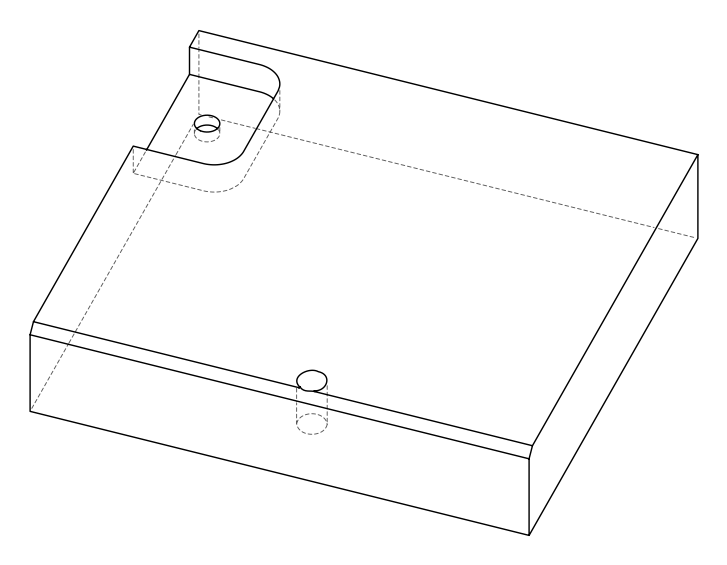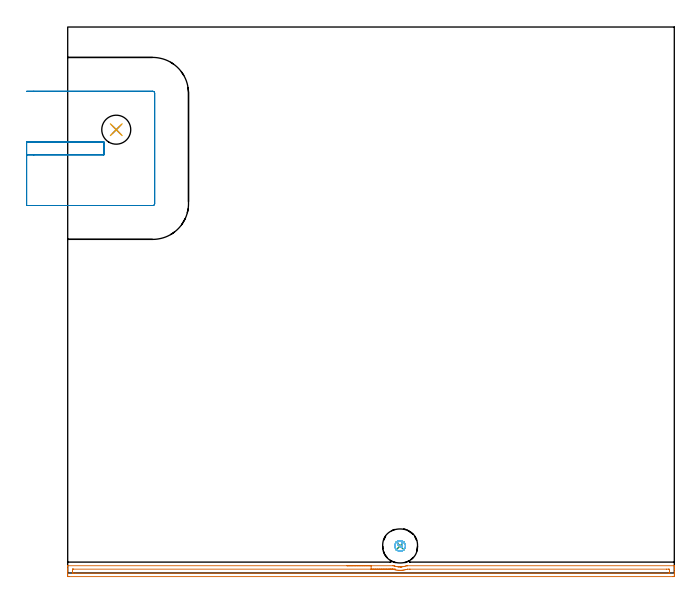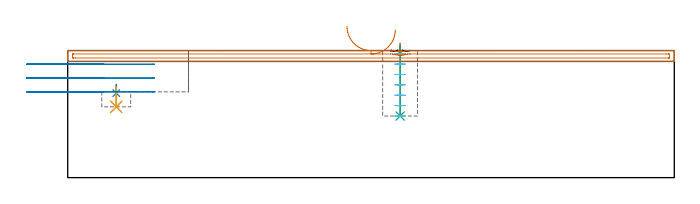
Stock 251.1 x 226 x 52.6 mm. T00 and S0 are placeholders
(PLAN: 8 operations, 6 tool changes, 6.8 min)
(1 SPOT_DRILL | STEP1POCKET | NXT0321_9005460120000 | 0.03 min | 2 mm3)
(2 SPOT_DRILL_1 | STEP1POCKET_1 | NXT0321_9005460120000 | 0.03 min | 1834 mm3)
(3 DRILL_BLIND_HOLE_INTO_CENTER | STEP1POCKET | UGT0301_373 | 0.12 min | 3058 mm3)
(4 DRILL_BLIND_HOLE_INTO_CENTER_1 | STEP1POCKET_1 | NXT0301_049 | 0.04 min | 268 mm3)
(5 DRILL_TO_ENLARGE_BLIND_HOLE | STEP1POCKET_1 | UGT0301_373 | 0.04 min | 529 mm3)
(6 MILL_ROUGH_BLIND_HOLE_CONTOUR | STEP1POCKET | NXT0201_013 | Spiral | 0.61 min | 1354 mm3)
(7 AREA_MILL | FG_CHAMFER_SURFACE | UGT0205_001 | 4.19 min | 2544 mm3)
(8 MILL_SLOT | SLOT_PARTIAL_RECTANGULAR | UGT0201_006 | Follow Part, ap 7, ae 75% | 1.73 min | 60850 mm3)
(TOOL NXT0321_9005460120000 | NC Spot Drill, 142deg, 12mm, Carbide, Uncoated | D12 PA142 FL30 Z2)
(TOOL UGT0301_373 | Twist Drill Flat Bottom 12 mm | D12 PA180 FL101 Z2)
(TOOL NXT0301_049 | Carbide Drill 7.8mm [860.1-0780-039A1-MM 2214] | D7.8 PA140 FL53 Z2)
(TOOL NXT0201_013 | ENDMILL 10mm | D10 FL30 Z4)
(TOOL UGT0205_001 | Chamfer Mill 20 x 3 x 45 deg. | D20 FL50 Z2)
(TOOL UGT0201_006 | End Mill 28 mm | D28 FL25 Z2)
(OP 1 SPOT_DRILL)
G17 G21 G94 G90
T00 M6
G54
G17 G0 G90 X137.6 Y11.2 S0 M3
G43 Z62.6 H0
G94 G81 G98 Z51.98 F250. R55.6
G80
M5
M2
(OP 2 SPOT_DRILL_1)
G17 G21 G94 G90
T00 M6
G54
G17 G0 G90 X20.1 Y183.5 S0 M3
G43 Z62.6 H0
G94 G81 G98 Z34.979 F250. R38.5
G80
M5
M2
(OP 3 DRILL_BLIND_HOLE_INTO_CENTER)
G17 G21 G94 G90
T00 M6
G54
G17 G0 G90 X137.6 Y11.2 S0 M3
G43 Z62.6 H0
G94 G81 G98 Z25.5 F250. R54.6
G80
M5
M2
(OP 4 DRILL_BLIND_HOLE_INTO_CENTER_1)
G17 G21 G94 G90
T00 M6
G54
G17 G0 G90 X20.1 Y183.5 S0 M3
G43 Z62.6 H1
G94 G81 G98 Z29.3 F250. R37.5
G80
M5
M2
(OP 5 DRILL_TO_ENLARGE_BLIND_HOLE)
G17 G21 G94 G90
T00 M6
G54
G17 G0 G90 X20.1 Y183.5 S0 M3
G43 Z62.6 H0
G94 G81 G98 Z29.3 F250. R37.5
G80
M5
M2
(OP 6 MILL_ROUGH_BLIND_HOLE_CONTOUR)
G17 G21 G94 G90
T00 M6
G54
G17 G0 G90 X137.6 Y11.2 S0 M3
G43 Z62.6 H0
Z51.3
G94 G3 X138.1 Y10.7 R0.5 F250.
X138.6 Y11.2 R0.5
X138.208 Y13.008 R4.37
X137.6 Y13.4 R0.668
X135.4 Y11.2 R2.2
X137.6 Y13.4 R-2.2
X136.5 Y12.3 R1.1
X137.6 Y11.2 R1.1
G0 Z47.
G3 X138.1 Y10.7 R0.5
X138.6 Y11.2 R0.5
X138.208 Y13.008 R4.37
X137.6 Y13.4 R0.668
X135.4 Y11.2 R2.2
X137.6 Y13.4 R-2.2
X136.5 Y12.3 R1.1
X137.6 Y11.2 R1.1
G0 Z42.7
G3 X138.1 Y10.7 R0.5
X138.6 Y11.2 R0.5
X138.208 Y13.008 R4.37
X137.6 Y13.4 R0.668
X135.4 Y11.2 R2.2
X137.6 Y13.4 R-2.2
X136.5 Y12.3 R1.1
X137.6 Y11.2 R1.1
G0 Z38.4
G3 X138.1 Y10.7 R0.5
X138.6 Y11.2 R0.5
X138.208 Y13.008 R4.37
X137.6 Y13.4 R0.668
X135.4 Y11.2 R2.2
X137.6 Y13.4 R-2.2
X136.5 Y12.3 R1.1
X137.6 Y11.2 R1.1
G0 Z34.1
G3 X138.1 Y10.7 R0.5
X138.6 Y11.2 R0.5
X138.208 Y13.008 R4.37
X137.6 Y13.4 R0.668
X135.4 Y11.2 R2.2
X137.6 Y13.4 R-2.2
X136.5 Y12.3 R1.1
X137.6 Y11.2 R1.1
G0 Z29.8
G3 X138.1 Y10.7 R0.5
X138.6 Y11.2 R0.5
X138.208 Y13.008 R4.37
X137.6 Y13.4 R0.668
X135.4 Y11.2 R2.2
X137.6 Y13.4 R-2.2
X136.5 Y12.3 R1.1
X137.6 Y11.2 R1.1
G0 Z25.5
G3 X138.1 Y10.7 R0.5
X138.6 Y11.2 R0.5
X138.208 Y13.008 R4.37
X137.6 Y13.4 R0.668
X135.4 Y11.2 R2.2
X137.6 Y13.4 R-2.2
X136.5 Y12.3 R1.1
X137.6 Y11.2 R1.1
G0 Z62.6
M5
M2
(OP 7 AREA_MILL)
G17 G21 G94 G90
T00 M6
G54
G17 G0 G90 X115.608 Y2.998 S1061 M3
G43 Z62.6 H0
Z62.598
G94 G1 X115.646 Z61.726 F250.
X115.76 Z60.861
X115.948 Z60.009
X116.211 Z59.177
X116.544 Z58.371
X116.947 Z57.598
X117.416 Z56.862
X117.947 Z56.17
X118.536 Z55.526
X119.18 Z54.937
X119.872 Z54.406
X120.607 Z53.937
X121.381 Z53.534
X122.187 Y2.997 Z53.2
X123.019 Z52.938
X123.871 Z52.749
X124.736 Z52.635
X125.607 Z52.597
X134.52
X134.923 Y2.994 Z52.582
X135.031 Y2.966 Z52.565
X135.054 Y2.959 Z52.558
X135.279 Y2.892 Z52.492
X135.367 Y2.867 Z52.464
X135.722 Y2.761 Z52.36
X135.804 Y2.737 Z52.336
X136.26 Y2.636 Z52.234
X136.697 Y2.567 Z52.164
X136.748 Y2.562 Z52.159
X136.93 Y2.547 Z52.138
X137.116 Y2.526 Z52.124
X137.144 Y2.524 Z52.121
X137.589 Y2.502 Z52.099
X137.651 Y2.506
X137.654 Y2.507
X137.832 Y2.515 Z52.108
X137.924 Y2.517 Z52.114
X138.035 Y2.522 Z52.119
X138.044 Y2.523 Z52.12
X138.081 Y2.526 Z52.124
X138.266 Y2.546 Z52.138
X138.482 Y2.564 Z52.161
X138.937 Y2.635 Z52.233
X139.191 Y2.691 Z52.29
X139.375 Y2.731 Z52.331
X139.829 Y2.861 Z52.459
X140.142 Y2.966 Z52.564
X140.202 Y2.988 Z52.577
X140.255 Y2.99 Z52.58
X140.523 Y2.995 Z52.591
X140.623 Y2.994 Z52.594
X140.655
X250.941 Y3. Z52.6
X251.092 Y2.998 Z52.588
X251.1 Y2.985 Z52.576
Y2.655 Z52.255
Y2.265 Z51.864
Y1.634 Z51.229
Y0.435 Z50.031
Y-0.134 Z49.46
Y-0.733 Z48.862
X251.097 Y-1.017 Z48.578
X251.091 Y-1.491 Z48.105
X250.976 Y-1.494 Z48.102
X250.494 Y-1.5 Z48.1
X0.606
X0.124 Y-1.494 Z48.102
X0.009 Y-1.491 Z48.105
X0. Y-1.017 Z48.578
Y-0.733 Z48.862
Y-0.134 Z49.46
Y0.435 Z50.031
Y0.75 Z50.346
Y1.318 Z50.914
Y1.634 Z51.229
Y2.656 Z52.255
X0.007 Y2.986 Z52.577
X0.009 Y2.997 Z52.588
X0.159 Y3. Z52.6
X125.607 Y2.997 Z52.597
Y1.583 Z51.183
X133.634
X134.475 Y1.576 Z51.176
X134.535 Y1.574 Z51.174
X135.025 Y1.442 Z51.042
X135.367 Y1.358 Z50.958
X135.726 Y1.279 Z50.879
X136.26 Y1.193 Z50.793
X136.759 Y1.139 Z50.739
X137.152 Y1.11 Z50.71
X137.382 Y1.094 Z50.694
X137.416 Y1.093 Z50.693
X137.687 Y1.095 Z50.695
X137.959 Y1.104 Z50.704
X138.044 Y1.108 Z50.708
X138.535 Y1.148 Z50.748
X138.937 Y1.193 Z50.793
X139.322 Y1.253 Z50.853
X139.829 Y1.357 Z50.957
X140.056 Y1.409 Z51.009
X140.722 Y1.573 Z51.173
X140.782 Y1.575 Z51.175
X141.614 Y1.58 Z51.18
X141.669
X247.817 Y1.586 Z51.186
X248.71 Y1.585 Z51.185
X248.76 Y1.584 Z51.184
X249.09 Y1.573 Z51.173
X249.094 Y1.471 Z51.071
X249.099 Y1.249 Z50.849
Y0.75 Z50.35
Y0.365 Z49.965
X249.092 Y-0.023 Z49.577
X249.09 Y-0.071 Z49.529
X249.075 Y-0.079 Z49.521
X249.026 Y-0.081 Z49.519
X248.921 Y-0.084 Z49.516
X248.71 Y-0.086 Z49.514
X248.661
X3.283
X2.391 Y-0.085 Z49.515
X2.341 Y-0.084 Z49.516
X2.01 Y-0.073 Z49.527
X2.006 Y0.029 Z49.629
X2.001 Y0.252 Z49.852
Y0.75 Z50.35
Y1.135 Z50.735
X2.008 Y1.523 Z51.123
X2.01 Y1.571 Z51.171
X2.025 Y1.579 Z51.179
X2.074 Y1.582 Z51.182
X2.18 Y1.584 Z51.184
X2.391 Y1.586 Z51.186
X2.439
X125.607 Y1.583 Z51.183
X126.479 Z51.221
X127.344 Z51.335
X128.196 Z51.524
X129.028 Z51.786
X129.834 Z52.12
X130.607 Z52.523
X131.343 Z52.991
X132.035 Z53.523
X132.679 Z54.112
X133.268 Z54.755
X133.799 Z55.447
X134.268 Z56.183
X134.671 Z56.957
X135.004 Z57.763
X135.267 Z58.595
X135.456 Z59.446
X135.57 Z60.311
X135.608 Z61.183
G0 Z62.6
M5
M2
(OP 8 MILL_SLOT)
G17 G21 G94 G90
T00 M6
G54
G17 G0 G90 X-17. Y173.1 S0 M3
G43 Z62.672 H0
Z46.948
G94 G1 X-14. F250.
X15. F500.
Y178.4
X-14.
X-17. F250.
Y152.1
X-14.
X35.2 F500.
G3 X36. Y152.9 R0.8
G1 Y198.6
G3 X35.2 Y199.4 R0.8
G1 X-14.
X-17. F250.
G0 Y173.1 Z41.224
G1 X-14.
X15. F500.
Y178.4
X-14.
X-17. F250.
Y152.1
X-14.
X35.2 F500.
G3 X36. Y152.9 R0.8
G1 Y198.6
G3 X35.2 Y199.4 R0.8
G1 X-14.
X-17. F250.
G0 Y173.1 Z35.5
G1 X-14.
X15. F500.
Y178.4
X-14.
X-17. F250.
Y152.1
X-14.
X35.2 F500.
G3 X36. Y152.9 R0.8
G1 Y198.6
G3 X35.2 Y199.4 R0.8
G1 X-14.
X-17. F250.
G0 Z62.672
M5
M2
